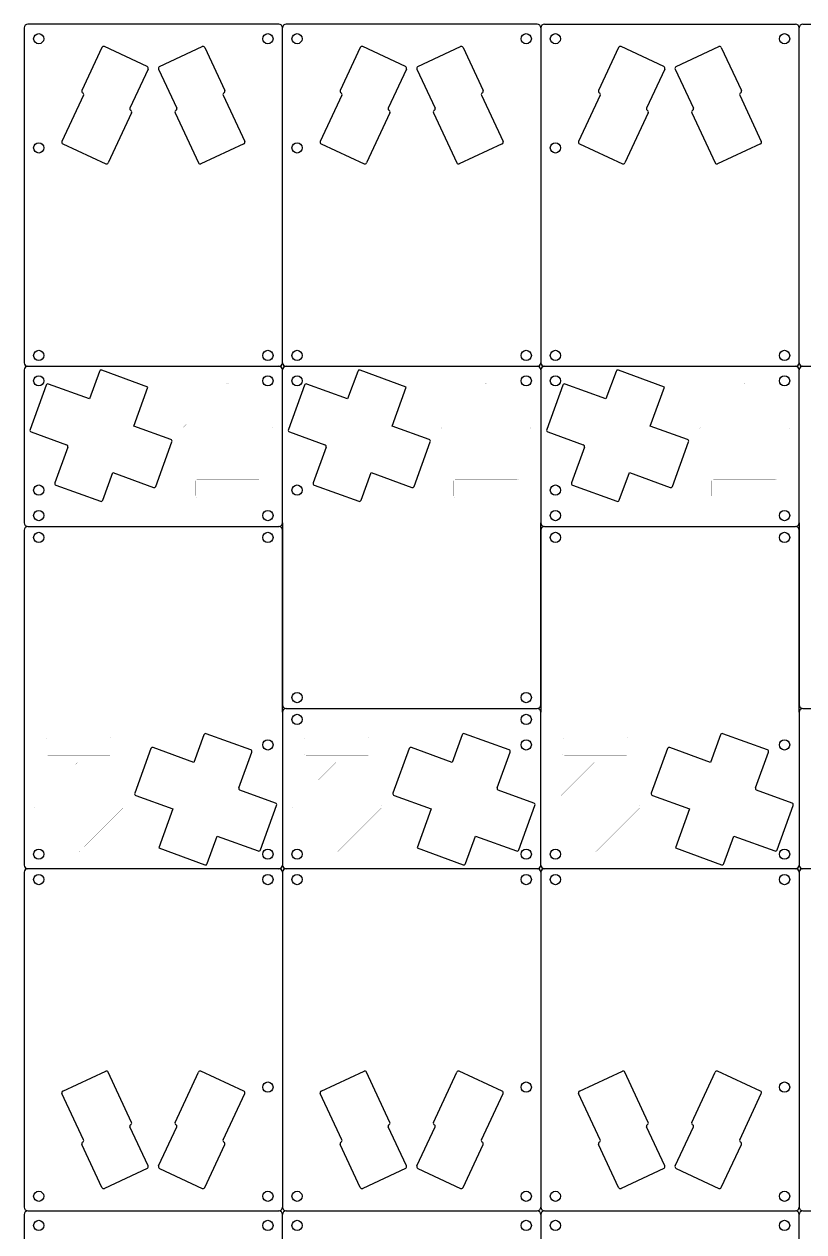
# Model space of a CAD drawing. Extents: x -1.3 to 16.9, y 0 to 26.7.
# Drawn here: x 0.1 to 8.54, y 13.61 to 26.67 of the extents above; entities that cross this region are included whole.
import ezdxf

# ---------------------------------------------------------------- set-up
doc = ezdxf.new("R2010")
doc.units = 0
doc.layers.add('20', color=1, linetype='CONTINUOUS')

msp = doc.modelspace()

# ---------------------------------------------------------------- linework, layer by layer
at = {"layer": '20'}
for p, q in [((2.855906, 26.669291), (0.13937, 26.669291)), ((5.651181, 26.669291), (2.934646, 26.669291)), ((5.729921, 26.669291), (8.446457, 26.669291)), ((8.525197, 26.669291), (11.241732, 26.669291)), ((0.1, 26.629921), (0.1, 23.007874)), ((2.895276, 23.007874), (2.895276, 26.629921)), ((5.690551, 26.629921), (5.690551, 23.007874)), ((8.485827, 23.007874), (8.485827, 26.629921)), ((0.941944, 26.41634), (0.724511, 25.950054)), ((1.431962, 26.209561), (0.968104, 26.425861)), ((1.563313, 26.209561), (2.027172, 26.425861)), ((2.053332, 26.41634), (2.270764, 25.950054)), ((3.73722, 26.41634), (3.519787, 25.950054)), ((4.227238, 26.209561), (3.76338, 26.425861)), ((4.358589, 26.209561), (4.822447, 26.425861)), ((4.848607, 26.41634), (5.06604, 25.950054)), ((6.532495, 26.41634), (6.315062, 25.950054)), ((7.022513, 26.209561), (6.558655, 26.425861)), ((7.153865, 26.209561), (7.617723, 26.425861)), ((7.643883, 26.41634), (7.861316, 25.950054)), ((1.441484, 26.183401), (1.244392, 25.760736)), ((1.553792, 26.183401), (1.750884, 25.760736)), ((4.236759, 26.183401), (4.039667, 25.760736)), ((4.349068, 26.183401), (4.546159, 25.760736)), ((7.032035, 26.183401), (6.834943, 25.760736)), ((7.144343, 26.183401), (7.341435, 25.760736)), ((0.742258, 25.901294), (0.509108, 25.4013)), ((2.253017, 25.901294), (2.486168, 25.4013)), ((3.537534, 25.901294), (3.304383, 25.4013)), ((5.048293, 25.901294), (5.281444, 25.4013)), ((6.33281, 25.901294), (6.099659, 25.4013)), ((7.843568, 25.901294), (8.076719, 25.4013)), ((1.262139, 25.711976), (1.008648, 25.168361)), ((1.733137, 25.711976), (1.986628, 25.168361)), ((4.057415, 25.711976), (3.803923, 25.168361)), ((4.528412, 25.711976), (4.781904, 25.168361)), ((6.85269, 25.711976), (6.599199, 25.168361)), ((7.323688, 25.711976), (7.577179, 25.168361)), ((0.518629, 25.37514), (0.982488, 25.15884)), ((2.476647, 25.37514), (2.012788, 25.15884)), ((3.313905, 25.37514), (3.777763, 25.15884)), ((5.271922, 25.37514), (4.808064, 25.15884)), ((6.10918, 25.37514), (6.573039, 25.15884)), ((8.067198, 25.37514), (7.603339, 25.15884)), ((0.1, 22.929134), (0.1, 21.472441)), ((0.13937, 22.968504), (2.855906, 22.968504)), ((0.913834, 22.914325), (0.805245, 22.615979)), ((1.438507, 22.744307), (0.939064, 22.92609)), ((2.895276, 21.472441), (2.895276, 22.929134)), ((2.934646, 22.968504), (5.651181, 22.968504)), ((3.709109, 22.914325), (3.600521, 22.615979)), ((4.233783, 22.744307), (3.73434, 22.92609)), ((5.690551, 22.929134), (5.690551, 21.472441)), ((5.729921, 22.968504), (8.446457, 22.968504)), ((6.504385, 22.914325), (6.395796, 22.615979)), ((7.029059, 22.744307), (6.529616, 22.92609)), ((8.485827, 21.472441), (8.485827, 22.929134)), ((8.525197, 22.968504), (11.241732, 22.968504)), ((0.339031, 22.764718), (0.163981, 22.283773)), ((0.805245, 22.615979), (0.364261, 22.776484)), ((1.285086, 22.322786), (1.438507, 22.744307)), ((3.134306, 22.764718), (2.959257, 22.283773)), ((3.600521, 22.615979), (3.159537, 22.776484)), ((4.080362, 22.322786), (4.233783, 22.744307)), ((5.929582, 22.764718), (5.754532, 22.283773)), ((6.395796, 22.615979), (5.954813, 22.776484)), ((6.875637, 22.322786), (7.029059, 22.744307)), ((0.175747, 22.258543), (0.559888, 22.118726)), ((1.687726, 22.176237), (1.285086, 22.322786)), ((2.971022, 22.258543), (3.355164, 22.118726)), ((4.483002, 22.176237), (4.080362, 22.322786)), ((5.766298, 22.258543), (6.15044, 22.118726)), ((7.278277, 22.176237), (6.875637, 22.322786)), ((0.571654, 22.093496), (0.431698, 21.70897)), ((1.524442, 21.670061), (1.699491, 22.151006)), ((3.366929, 22.093496), (3.226973, 21.70897)), ((4.319717, 21.670061), (4.494767, 22.151006)), ((6.162205, 22.093496), (6.022249, 21.70897)), ((7.114993, 21.670061), (7.290042, 22.151006)), ((0.949638, 21.520455), (1.058227, 21.818801)), ((1.058227, 21.818801), (1.499211, 21.658296)), ((3.744914, 21.520455), (3.853503, 21.818801)), ((3.853503, 21.818801), (4.294487, 21.658296)), ((6.54019, 21.520455), (6.648779, 21.818801)), ((6.648779, 21.818801), (7.089762, 21.658296)), ((0.443463, 21.68374), (0.924408, 21.50869)), ((3.238739, 21.68374), (3.719683, 21.50869)), ((6.034014, 21.68374), (6.514959, 21.50869)), ((0.1, 21.472441), (0.1, 21.275591)), ((2.895276, 21.275591), (2.895276, 21.472441)), ((5.690551, 21.472441), (5.690551, 21.275591)), ((8.485827, 21.275591), (8.485827, 21.472441)), ((0.1, 21.19685), (0.1, 17.574803)), ((0.13937, 21.23622), (2.855906, 21.23622)), ((2.895276, 21.275591), (2.895276, 19.307087)), ((2.895276, 19.228346), (2.895276, 21.19685)), ((5.690551, 19.307087), (5.690551, 21.275591)), ((5.690551, 21.19685), (5.690551, 19.228346)), ((5.729921, 21.23622), (8.446457, 21.23622)), ((8.485827, 21.275591), (8.485827, 19.307087)), ((8.485827, 19.228346), (8.485827, 21.19685)), ((2.895276, 19.228346), (2.895276, 19.031496)), ((2.934646, 19.267717), (5.651181, 19.267717)), ((5.690551, 19.031496), (5.690551, 19.228346)), ((8.485827, 19.228346), (8.485827, 19.031496)), ((8.525197, 19.267717), (11.241732, 19.267717)), ((2.045637, 18.983482), (1.937048, 18.685136)), ((2.551813, 18.820197), (2.070868, 18.995247)), ((2.895276, 19.031496), (2.895276, 17.574803)), ((4.840913, 18.983482), (4.732324, 18.685136)), ((5.347088, 18.820197), (4.866143, 18.995247)), ((5.690551, 17.574803), (5.690551, 19.031496)), ((7.636188, 18.983482), (7.527599, 18.685136)), ((8.142364, 18.820197), (7.661419, 18.995247)), ((8.485827, 19.031496), (8.485827, 17.574803)), ((1.470834, 18.833876), (1.295784, 18.352931)), ((1.937048, 18.685136), (1.496064, 18.845641)), ((4.266109, 18.833876), (4.09106, 18.352931)), ((4.732324, 18.685136), (4.29134, 18.845641)), ((7.061385, 18.833876), (6.886336, 18.352931)), ((7.527599, 18.685136), (7.086616, 18.845641)), ((2.423622, 18.410441), (2.563578, 18.794967)), ((5.218898, 18.410441), (5.358853, 18.794967)), ((8.014173, 18.410441), (8.154129, 18.794967)), ((1.30755, 18.3277), (1.710189, 18.181151)), ((2.819529, 18.245394), (2.435387, 18.385211)), ((4.102825, 18.3277), (4.505465, 18.181151)), ((5.614805, 18.245394), (5.230663, 18.385211)), ((6.898101, 18.3277), (7.300741, 18.181151)), ((8.41008, 18.245394), (8.025938, 18.385211)), ((1.710189, 18.181151), (1.556768, 17.75963)), ((2.656245, 17.739219), (2.831294, 18.220164)), ((4.505465, 18.181151), (4.352044, 17.75963)), ((5.45152, 17.739219), (5.62657, 18.220164)), ((7.300741, 18.181151), (7.147319, 17.75963)), ((8.246796, 17.739219), (8.421845, 18.220164)), ((2.081442, 17.589612), (2.190031, 17.887958)), ((2.190031, 17.887958), (2.631014, 17.727453)), ((4.876717, 17.589612), (4.985306, 17.887958)), ((4.985306, 17.887958), (5.42629, 17.727453)), ((7.671993, 17.589612), (7.780582, 17.887958)), ((7.780582, 17.887958), (8.221565, 17.727453)), ((1.556768, 17.75963), (2.056211, 17.577847)), ((4.352044, 17.75963), (4.851487, 17.577847)), ((7.147319, 17.75963), (7.646762, 17.577847)), ((2.855906, 17.535433), (0.13937, 17.535433)), ((5.651181, 17.535433), (2.934646, 17.535433)), ((8.446457, 17.535433), (5.729921, 17.535433)), ((11.241732, 17.535433), (8.525197, 17.535433)), ((0.1, 17.496063), (0.1, 13.874016)), ((2.895276, 17.496063), (2.895276, 13.874016)), ((5.690551, 17.496063), (5.690551, 13.874016)), ((8.485827, 17.496063), (8.485827, 13.874016)), ((0.518629, 15.128797), (0.982488, 15.345097)), ((1.262139, 14.791961), (1.008648, 15.335576)), ((1.733137, 14.791961), (1.986628, 15.335576)), ((2.476647, 15.128797), (2.012788, 15.345097)), ((3.313905, 15.128797), (3.777763, 15.345097)), ((4.057415, 14.791961), (3.803923, 15.335576)), ((4.528412, 14.791961), (4.781904, 15.335576)), ((5.271922, 15.128797), (4.808064, 15.345097)), ((6.10918, 15.128797), (6.573039, 15.345097)), ((6.85269, 14.791961), (6.599199, 15.335576)), ((7.323688, 14.791961), (7.577179, 15.335576)), ((8.067198, 15.128797), (7.603339, 15.345097)), ((0.742258, 14.602643), (0.509108, 15.102637)), ((2.253017, 14.602643), (2.486168, 15.102637)), ((3.537534, 14.602643), (3.304383, 15.102637)), ((5.048293, 14.602643), (5.281444, 15.102637)), ((6.33281, 14.602643), (6.099659, 15.102637)), ((7.843568, 14.602643), (8.076719, 15.102637)), ((1.441484, 14.320536), (1.244392, 14.743201)), ((1.553792, 14.320536), (1.750884, 14.743201)), ((4.236759, 14.320536), (4.039667, 14.743201)), ((4.349068, 14.320536), (4.546159, 14.743201)), ((7.032035, 14.320536), (6.834943, 14.743201)), ((7.144343, 14.320536), (7.341435, 14.743201)), ((0.941944, 14.087597), (0.724511, 14.553883)), ((2.053332, 14.087597), (2.270764, 14.553883)), ((3.73722, 14.087597), (3.519787, 14.553883)), ((4.848607, 14.087597), (5.06604, 14.553883)), ((6.532495, 14.087597), (6.315062, 14.553883)), ((7.643883, 14.087597), (7.861316, 14.553883)), ((1.431962, 14.294376), (0.968104, 14.078076)), ((1.563313, 14.294376), (2.027172, 14.078076)), ((4.227238, 14.294376), (3.76338, 14.078076)), ((4.358589, 14.294376), (4.822447, 14.078076)), ((7.022513, 14.294376), (6.558655, 14.078076)), ((7.153865, 14.294376), (7.617723, 14.078076)), ((0.1, 13.795276), (0.1, 10.173228)), ((0.13937, 13.834646), (2.855906, 13.834646)), ((2.895276, 10.173228), (2.895276, 13.795276)), ((2.934646, 13.834646), (5.651181, 13.834646)), ((5.690551, 13.795276), (5.690551, 10.173228)), ((5.729921, 13.834646), (8.446457, 13.834646)), ((8.485827, 10.173228), (8.485827, 13.795276)), ((8.525197, 13.834646), (11.241732, 13.834646))]:
    msp.add_line(p, q, dxfattribs=at)
at = {"layer": '20', "const_width": 0.000394}
for points in [[(1.826518, 22.313132), (2.290805, 22.777419)], [(2.318644, 22.777419), (2.782931, 22.313132)], [(4.621793, 22.313132), (5.086081, 22.777419)], [(5.113919, 22.777419), (5.578207, 22.313132)], [(7.417069, 22.313132), (7.881356, 22.777419)], [(7.909195, 22.777419), (8.373482, 22.313132)], [(2.290805, 21.821006), (1.826518, 22.285293)], [(2.782931, 22.285293), (2.318644, 21.821006)], [(5.086081, 21.821006), (4.621793, 22.285293)], [(5.578207, 22.285293), (5.113919, 21.821006)], [(7.881356, 21.821006), (7.417069, 22.285293)], [(8.373482, 22.285293), (7.909195, 21.821006)], [(1.950394, 21.570866), (1.950394, 21.728346)], [(1.970079, 21.748031), (2.63937, 21.748031)], [(2.659055, 21.570866), (2.659055, 21.728346)], [(4.745669, 21.570866), (4.745669, 21.728346)], [(4.765354, 21.748031), (5.434646, 21.748031)], [(5.454331, 21.570866), (5.454331, 21.728346)], [(7.540945, 21.570866), (7.540945, 21.728346)], [(7.56063, 21.748031), (8.229921, 21.748031)], [(8.249606, 21.570866), (8.249606, 21.728346)], [(0.1, 21.472441), (2.895276, 21.472441)], [(2.63937, 21.551181), (1.970079, 21.551181)], [(5.434646, 21.551181), (4.765354, 21.551181)], [(5.690551, 21.472441), (8.485827, 21.472441)], [(8.229921, 21.551181), (7.56063, 21.551181)], [(0.355906, 18.952756), (1.025197, 18.952756)], [(5.690551, 19.031496), (2.895276, 19.031496)], [(3.151181, 18.952756), (3.820472, 18.952756)], [(5.946457, 18.952756), (6.615748, 18.952756)], [(11.281102, 19.031496), (8.485827, 19.031496)], [(0.33622, 18.933071), (0.33622, 18.775591)], [(1.044882, 18.933071), (1.044882, 18.775591)], [(3.131496, 18.933071), (3.131496, 18.775591)], [(3.840157, 18.933071), (3.840157, 18.775591)], [(5.926772, 18.933071), (5.926772, 18.775591)], [(6.635433, 18.933071), (6.635433, 18.775591)], [(0.212345, 18.218644), (0.676632, 18.682931)], [(1.025197, 18.755906), (0.355906, 18.755906)], [(0.704471, 18.682931), (1.168758, 18.218644)], [(3.00762, 18.218644), (3.471907, 18.682931)], [(3.820472, 18.755906), (3.151181, 18.755906)], [(3.499746, 18.682931), (3.964033, 18.218644)], [(5.802896, 18.218644), (6.267183, 18.682931)], [(6.615748, 18.755906), (5.946457, 18.755906)], [(6.295022, 18.682931), (6.759309, 18.218644)], [(0.676632, 17.726518), (0.212345, 18.190805)], [(1.168758, 18.190805), (0.704471, 17.726518)], [(3.471907, 17.726518), (3.00762, 18.190805)], [(3.964033, 18.190805), (3.499746, 17.726518)], [(6.267183, 17.726518), (5.802896, 18.190805)], [(6.759309, 18.190805), (6.295022, 17.726518)]]:
    msp.add_lwpolyline(points, dxfattribs=at)
at = {"layer": '20'}
for points, const_width in [([(2.318644, 22.777419, 0.414214), (2.290805, 22.777419)], 0.000394), ([(2.290735, 22.777489, 1), (2.290875, 22.77735)], 0.000197), ([(2.290875, 22.77735, 1), (2.290735, 22.777489)], 0.000197), ([(2.318713, 22.777489, 1), (2.318574, 22.77735)], 0.000197), ([(2.318574, 22.77735, 1), (2.318713, 22.777489)], 0.000197), ([(5.113919, 22.777419, 0.414214), (5.086081, 22.777419)], 0.000394), ([(5.086011, 22.777489, 1), (5.08615, 22.77735)], 0.000197), ([(5.08615, 22.77735, 1), (5.086011, 22.777489)], 0.000197), ([(5.113989, 22.777489, 1), (5.11385, 22.77735)], 0.000197), ([(5.11385, 22.77735, 1), (5.113989, 22.777489)], 0.000197), ([(7.909195, 22.777419, 0.414214), (7.881356, 22.777419)], 0.000394), ([(7.881287, 22.777489, 1), (7.881426, 22.77735)], 0.000197), ([(7.881426, 22.77735, 1), (7.881287, 22.777489)], 0.000197), ([(7.909265, 22.777489, 1), (7.909125, 22.77735)], 0.000197), ([(7.909125, 22.77735, 1), (7.909265, 22.777489)], 0.000197), ([(1.826518, 22.313132, 0.414214), (1.826518, 22.285293)], 0.000394), ([(1.826448, 22.313202, 1), (1.826587, 22.313062)], 0.000197), ([(1.826587, 22.285363, 1), (1.826448, 22.285224)], 0.000197), ([(1.826587, 22.313062, 1), (1.826448, 22.313202)], 0.000197), ([(1.826448, 22.285224, 1), (1.826587, 22.285363)], 0.000197), ([(2.782931, 22.285293, 0.414214), (2.782931, 22.313132)], 0.000394), ([(2.783001, 22.313202, 1), (2.782861, 22.313062)], 0.000197), ([(2.782861, 22.285363, 1), (2.783001, 22.285224)], 0.000197), ([(2.783001, 22.285224, 1), (2.782861, 22.285363)], 0.000197), ([(2.782861, 22.313062, 1), (2.783001, 22.313202)], 0.000197), ([(4.621793, 22.313132, 0.414214), (4.621793, 22.285293)], 0.000394), ([(4.621724, 22.313202, 1), (4.621863, 22.313062)], 0.000197), ([(4.621863, 22.285363, 1), (4.621724, 22.285224)], 0.000197), ([(4.621863, 22.313062, 1), (4.621724, 22.313202)], 0.000197), ([(4.621724, 22.285224, 1), (4.621863, 22.285363)], 0.000197), ([(5.578276, 22.313202, 1), (5.578137, 22.313062)], 0.000197), ([(5.578207, 22.285293, 0.414214), (5.578207, 22.313132)], 0.000394), ([(5.578137, 22.285363, 1), (5.578276, 22.285224)], 0.000197), ([(5.578137, 22.313062, 1), (5.578276, 22.313202)], 0.000197), ([(5.578276, 22.285224, 1), (5.578137, 22.285363)], 0.000197), ([(7.417069, 22.313132, 0.414214), (7.417069, 22.285293)], 0.000394), ([(7.416999, 22.313202, 1), (7.417139, 22.313062)], 0.000197), ([(7.417139, 22.285363, 1), (7.416999, 22.285224)], 0.000197), ([(7.417139, 22.313062, 1), (7.416999, 22.313202)], 0.000197), ([(7.416999, 22.285224, 1), (7.417139, 22.285363)], 0.000197), ([(8.373482, 22.285293, 0.414214), (8.373482, 22.313132)], 0.000394), ([(8.373552, 22.313202, 1), (8.373413, 22.313062)], 0.000197), ([(8.373413, 22.285363, 1), (8.373552, 22.285224)], 0.000197), ([(8.373413, 22.313062, 1), (8.373552, 22.313202)], 0.000197), ([(8.373552, 22.285224, 1), (8.373413, 22.285363)], 0.000197), ([(2.290805, 21.821006, 0.414214), (2.318644, 21.821006)], 0.000394), ([(2.290875, 21.821076, 1), (2.290735, 21.820936)], 0.000197), ([(2.290735, 21.820936, 1), (2.290875, 21.821076)], 0.000197), ([(2.318574, 21.821076, 1), (2.318713, 21.820936)], 0.000197), ([(2.318713, 21.820936, 1), (2.318574, 21.821076)], 0.000197), ([(5.08615, 21.821076, 1), (5.086011, 21.820936)], 0.000197), ([(5.086081, 21.821006, 0.414214), (5.113919, 21.821006)], 0.000394), ([(5.086011, 21.820936, 1), (5.08615, 21.821076)], 0.000197), ([(5.11385, 21.821076, 1), (5.113989, 21.820936)], 0.000197), ([(5.113989, 21.820936, 1), (5.11385, 21.821076)], 0.000197), ([(7.881356, 21.821006, 0.414214), (7.909195, 21.821006)], 0.000394), ([(7.881426, 21.821076, 1), (7.881287, 21.820936)], 0.000197), ([(7.881287, 21.820936, 1), (7.881426, 21.821076)], 0.000197), ([(7.909125, 21.821076, 1), (7.909265, 21.820936)], 0.000197), ([(7.909265, 21.820936, 1), (7.909125, 21.821076)], 0.000197), ([(1.950492, 21.728346, 1), (1.950295, 21.728346)], 0.000197), ([(1.950295, 21.728346, 1), (1.950492, 21.728346)], 0.000197), ([(1.970079, 21.748031, 0.414214), (1.950394, 21.728346)], 0.000394), ([(1.970079, 21.74813, 1), (1.970079, 21.747933)], 0.000197), ([(1.970079, 21.747933, 1), (1.970079, 21.74813)], 0.000197), ([(2.659055, 21.728346, 0.414214), (2.63937, 21.748031)], 0.000394), ([(2.63937, 21.74813, 1), (2.63937, 21.747933)], 0.000197), ([(2.63937, 21.747933, 1), (2.63937, 21.74813)], 0.000197), ([(2.659154, 21.728346, 1), (2.658957, 21.728346)], 0.000197), ([(2.658957, 21.728346, 1), (2.659154, 21.728346)], 0.000197), ([(4.765354, 21.748031, 0.414214), (4.745669, 21.728346)], 0.000394), ([(4.745768, 21.728346, 1), (4.745571, 21.728346)], 0.000197), ([(4.745571, 21.728346, 1), (4.745768, 21.728346)], 0.000197), ([(4.765354, 21.74813, 1), (4.765354, 21.747933)], 0.000197), ([(4.765354, 21.747933, 1), (4.765354, 21.74813)], 0.000197), ([(5.454331, 21.728346, 0.414214), (5.434646, 21.748031)], 0.000394), ([(5.434646, 21.74813, 1), (5.434646, 21.747933)], 0.000197), ([(5.434646, 21.747933, 1), (5.434646, 21.74813)], 0.000197), ([(5.454429, 21.728346, 1), (5.454232, 21.728346)], 0.000197), ([(5.454232, 21.728346, 1), (5.454429, 21.728346)], 0.000197), ([(7.56063, 21.748031, 0.414214), (7.540945, 21.728346)], 0.000394), ([(7.541043, 21.728346, 1), (7.540846, 21.728346)], 0.000197), ([(7.540846, 21.728346, 1), (7.541043, 21.728346)], 0.000197), ([(7.56063, 21.74813, 1), (7.56063, 21.747933)], 0.000197), ([(7.56063, 21.747933, 1), (7.56063, 21.74813)], 0.000197), ([(8.249606, 21.728346, 0.414214), (8.229921, 21.748031)], 0.000394), ([(8.229921, 21.74813, 1), (8.229921, 21.747933)], 0.000197), ([(8.229921, 21.747933, 1), (8.229921, 21.74813)], 0.000197), ([(8.249705, 21.728346, 1), (8.249508, 21.728346)], 0.000197), ([(8.249508, 21.728346, 1), (8.249705, 21.728346)], 0.000197), ([(1.950492, 21.570866, 1), (1.950295, 21.570866)], 0.000197), ([(1.950295, 21.570866, 1), (1.950492, 21.570866)], 0.000197), ([(1.950394, 21.570866, 0.414214), (1.970079, 21.551181)], 0.000394), ([(2.63937, 21.551181, 0.414214), (2.659055, 21.570866)], 0.000394), ([(2.659154, 21.570866, 1), (2.658957, 21.570866)], 0.000197), ([(2.658957, 21.570866, 1), (2.659154, 21.570866)], 0.000197), ([(4.745669, 21.570866, 0.414214), (4.765354, 21.551181)], 0.000394), ([(4.745768, 21.570866, 1), (4.745571, 21.570866)], 0.000197), ([(4.745571, 21.570866, 1), (4.745768, 21.570866)], 0.000197), ([(5.434646, 21.551181, 0.414214), (5.454331, 21.570866)], 0.000394), ([(5.454429, 21.570866, 1), (5.454232, 21.570866)], 0.000197), ([(5.454232, 21.570866, 1), (5.454429, 21.570866)], 0.000197), ([(7.540945, 21.570866, 0.414214), (7.56063, 21.551181)], 0.000394), ([(7.541043, 21.570866, 1), (7.540846, 21.570866)], 0.000197), ([(7.540846, 21.570866, 1), (7.541043, 21.570866)], 0.000197), ([(8.229921, 21.551181, 0.414214), (8.249606, 21.570866)], 0.000394), ([(8.249705, 21.570866, 1), (8.249508, 21.570866)], 0.000197), ([(8.249508, 21.570866, 1), (8.249705, 21.570866)], 0.000197), ([(0.1, 21.472539, 1), (0.1, 21.472343)], 0.000197), ([(1.970079, 21.55128, 1), (1.970079, 21.551083)], 0.000197), ([(1.970079, 21.551083, 1), (1.970079, 21.55128)], 0.000197), ([(2.63937, 21.55128, 1), (2.63937, 21.551083)], 0.000197), ([(2.63937, 21.551083, 1), (2.63937, 21.55128)], 0.000197), ([(2.895276, 21.472343, 1), (2.895276, 21.472539)], 0.000197), ([(4.765354, 21.55128, 1), (4.765354, 21.551083)], 0.000197), ([(4.765354, 21.551083, 1), (4.765354, 21.55128)], 0.000197), ([(5.434646, 21.55128, 1), (5.434646, 21.551083)], 0.000197), ([(5.434646, 21.551083, 1), (5.434646, 21.55128)], 0.000197), ([(5.690551, 21.472539, 1), (5.690551, 21.472343)], 0.000197), ([(7.56063, 21.55128, 1), (7.56063, 21.551083)], 0.000197), ([(7.56063, 21.551083, 1), (7.56063, 21.55128)], 0.000197), ([(8.229921, 21.55128, 1), (8.229921, 21.551083)], 0.000197), ([(8.229921, 21.551083, 1), (8.229921, 21.55128)], 0.000197), ([(8.485827, 21.472343, 1), (8.485827, 21.472539)], 0.000197), ([(0.355906, 18.952756, 0.414214), (0.33622, 18.933071)], 0.000394), ([(0.355906, 18.952854, 1), (0.355906, 18.952657)], 0.000197), ([(0.355906, 18.952657, 1), (0.355906, 18.952854)], 0.000197), ([(1.044882, 18.933071, 0.414214), (1.025197, 18.952756)], 0.000394), ([(1.025197, 18.952854, 1), (1.025197, 18.952657)], 0.000197), ([(1.025197, 18.952657, 1), (1.025197, 18.952854)], 0.000197), ([(2.895276, 19.031594, 1), (2.895276, 19.031398)], 0.000197), ([(3.151181, 18.952756, 0.414214), (3.131496, 18.933071)], 0.000394), ([(3.151181, 18.952854, 1), (3.151181, 18.952657)], 0.000197), ([(3.151181, 18.952657, 1), (3.151181, 18.952854)], 0.000197), ([(3.840157, 18.933071, 0.414214), (3.820472, 18.952756)], 0.000394), ([(3.820472, 18.952854, 1), (3.820472, 18.952657)], 0.000197), ([(3.820472, 18.952657, 1), (3.820472, 18.952854)], 0.000197), ([(5.690551, 19.031398, 1), (5.690551, 19.031594)], 0.000197), ([(5.946457, 18.952756, 0.414214), (5.926772, 18.933071)], 0.000394), ([(5.946457, 18.952854, 1), (5.946457, 18.952657)], 0.000197), ([(5.946457, 18.952657, 1), (5.946457, 18.952854)], 0.000197), ([(6.635433, 18.933071, 0.414214), (6.615748, 18.952756)], 0.000394), ([(6.615748, 18.952854, 1), (6.615748, 18.952657)], 0.000197), ([(6.615748, 18.952657, 1), (6.615748, 18.952854)], 0.000197), ([(8.485827, 19.031594, 1), (8.485827, 19.031398)], 0.000197), ([(0.336319, 18.933071, 1), (0.336122, 18.933071)], 0.000197), ([(0.336122, 18.933071, 1), (0.336319, 18.933071)], 0.000197), ([(1.04498, 18.933071, 1), (1.044783, 18.933071)], 0.000197), ([(1.044783, 18.933071, 1), (1.04498, 18.933071)], 0.000197), ([(3.131594, 18.933071, 1), (3.131398, 18.933071)], 0.000197), ([(3.131398, 18.933071, 1), (3.131594, 18.933071)], 0.000197), ([(3.840256, 18.933071, 1), (3.840059, 18.933071)], 0.000197), ([(3.840059, 18.933071, 1), (3.840256, 18.933071)], 0.000197), ([(5.92687, 18.933071, 1), (5.926673, 18.933071)], 0.000197), ([(5.926673, 18.933071, 1), (5.92687, 18.933071)], 0.000197), ([(6.635531, 18.933071, 1), (6.635335, 18.933071)], 0.000197), ([(6.635335, 18.933071, 1), (6.635531, 18.933071)], 0.000197), ([(0.33622, 18.775591, 0.414214), (0.355906, 18.755906)], 0.000394), ([(0.336319, 18.775591, 1), (0.336122, 18.775591)], 0.000197), ([(0.336122, 18.775591, 1), (0.336319, 18.775591)], 0.000197), ([(0.355906, 18.756004, 1), (0.355906, 18.755807)], 0.000197), ([(0.355906, 18.755807, 1), (0.355906, 18.756004)], 0.000197), ([(0.676562, 18.683001, 1), (0.676701, 18.682861)], 0.000197), ([(0.704471, 18.682931, 0.414214), (0.676632, 18.682931)], 0.000394), ([(0.676701, 18.682861, 1), (0.676562, 18.683001)], 0.000197), ([(0.70454, 18.683001, 1), (0.704401, 18.682861)], 0.000197), ([(0.704401, 18.682861, 1), (0.70454, 18.683001)], 0.000197), ([(1.025197, 18.755906, 0.414214), (1.044882, 18.775591)], 0.000394), ([(1.025197, 18.756004, 1), (1.025197, 18.755807)], 0.000197), ([(1.025197, 18.755807, 1), (1.025197, 18.756004)], 0.000197), ([(1.04498, 18.775591, 1), (1.044783, 18.775591)], 0.000197), ([(1.044783, 18.775591, 1), (1.04498, 18.775591)], 0.000197), ([(3.131496, 18.775591, 0.414214), (3.151181, 18.755906)], 0.000394), ([(3.131594, 18.775591, 1), (3.131398, 18.775591)], 0.000197), ([(3.131398, 18.775591, 1), (3.131594, 18.775591)], 0.000197), ([(3.151181, 18.756004, 1), (3.151181, 18.755807)], 0.000197), ([(3.151181, 18.755807, 1), (3.151181, 18.756004)], 0.000197), ([(3.499746, 18.682931, 0.414214), (3.471907, 18.682931)], 0.000394), ([(3.471838, 18.683001, 1), (3.471977, 18.682861)], 0.000197), ([(3.471977, 18.682861, 1), (3.471838, 18.683001)], 0.000197), ([(3.499816, 18.683001, 1), (3.499677, 18.682861)], 0.000197), ([(3.499677, 18.682861, 1), (3.499816, 18.683001)], 0.000197), ([(3.820472, 18.755906, 0.414214), (3.840157, 18.775591)], 0.000394), ([(3.820472, 18.756004, 1), (3.820472, 18.755807)], 0.000197), ([(3.820472, 18.755807, 1), (3.820472, 18.756004)], 0.000197), ([(3.840256, 18.775591, 1), (3.840059, 18.775591)], 0.000197), ([(3.840059, 18.775591, 1), (3.840256, 18.775591)], 0.000197), ([(5.926772, 18.775591, 0.414214), (5.946457, 18.755906)], 0.000394), ([(5.92687, 18.775591, 1), (5.926673, 18.775591)], 0.000197), ([(5.926673, 18.775591, 1), (5.92687, 18.775591)], 0.000197), ([(5.946457, 18.756004, 1), (5.946457, 18.755807)], 0.000197), ([(5.946457, 18.755807, 1), (5.946457, 18.756004)], 0.000197), ([(6.295022, 18.682931, 0.414214), (6.267183, 18.682931)], 0.000394), ([(6.267113, 18.683001, 1), (6.267253, 18.682861)], 0.000197), ([(6.267253, 18.682861, 1), (6.267113, 18.683001)], 0.000197), ([(6.295091, 18.683001, 1), (6.294952, 18.682861)], 0.000197), ([(6.294952, 18.682861, 1), (6.295091, 18.683001)], 0.000197), ([(6.615748, 18.755906, 0.414214), (6.635433, 18.775591)], 0.000394), ([(6.615748, 18.756004, 1), (6.615748, 18.755807)], 0.000197), ([(6.615748, 18.755807, 1), (6.615748, 18.756004)], 0.000197), ([(6.635531, 18.775591, 1), (6.635335, 18.775591)], 0.000197), ([(6.635335, 18.775591, 1), (6.635531, 18.775591)], 0.000197), ([(0.212345, 18.218644, 0.414214), (0.212345, 18.190805)], 0.000394), ([(0.212414, 18.190875, 1), (0.212275, 18.190735)], 0.000197), ([(0.212275, 18.218713, 1), (0.212414, 18.218574)], 0.000197), ([(0.212275, 18.190735, 1), (0.212414, 18.190875)], 0.000197), ([(0.212414, 18.218574, 1), (0.212275, 18.218713)], 0.000197), ([(1.168688, 18.190875, 1), (1.168827, 18.190735)], 0.000197), ([(1.168758, 18.190805, 0.414214), (1.168758, 18.218644)], 0.000394), ([(1.168827, 18.218713, 1), (1.168688, 18.218574)], 0.000197), ([(1.168688, 18.218574, 1), (1.168827, 18.218713)], 0.000197), ([(1.168827, 18.190735, 1), (1.168688, 18.190875)], 0.000197), ([(3.00762, 18.218644, 0.414214), (3.00762, 18.190805)], 0.000394), ([(3.00769, 18.190875, 1), (3.007551, 18.190735)], 0.000197), ([(3.007551, 18.218713, 1), (3.00769, 18.218574)], 0.000197), ([(3.007551, 18.190735, 1), (3.00769, 18.190875)], 0.000197), ([(3.00769, 18.218574, 1), (3.007551, 18.218713)], 0.000197), ([(3.964033, 18.190805, 0.414214), (3.964033, 18.218644)], 0.000394), ([(3.963964, 18.190875, 1), (3.964103, 18.190735)], 0.000197), ([(3.964103, 18.218713, 1), (3.963964, 18.218574)], 0.000197), ([(3.963964, 18.218574, 1), (3.964103, 18.218713)], 0.000197), ([(3.964103, 18.190735, 1), (3.963964, 18.190875)], 0.000197), ([(5.802896, 18.218644, 0.414214), (5.802896, 18.190805)], 0.000394), ([(5.802965, 18.190875, 1), (5.802826, 18.190735)], 0.000197), ([(5.802826, 18.218713, 1), (5.802965, 18.218574)], 0.000197), ([(5.802826, 18.190735, 1), (5.802965, 18.190875)], 0.000197), ([(5.802965, 18.218574, 1), (5.802826, 18.218713)], 0.000197), ([(6.759309, 18.190805, 0.414214), (6.759309, 18.218644)], 0.000394), ([(6.759379, 18.218713, 1), (6.759239, 18.218574)], 0.000197), ([(6.759239, 18.190875, 1), (6.759379, 18.190735)], 0.000197), ([(6.759239, 18.218574, 1), (6.759379, 18.218713)], 0.000197), ([(6.759379, 18.190735, 1), (6.759239, 18.190875)], 0.000197), ([(0.676632, 17.726518, 0.414214), (0.704471, 17.726518)], 0.000394), ([(0.676701, 17.726587, 1), (0.676562, 17.726448)], 0.000197), ([(0.676562, 17.726448, 1), (0.676701, 17.726587)], 0.000197), ([(0.704401, 17.726587, 1), (0.70454, 17.726448)], 0.000197), ([(0.70454, 17.726448, 1), (0.704401, 17.726587)], 0.000197), ([(3.471907, 17.726518, 0.414214), (3.499746, 17.726518)], 0.000394), ([(3.471977, 17.726587, 1), (3.471838, 17.726448)], 0.000197), ([(3.471838, 17.726448, 1), (3.471977, 17.726587)], 0.000197), ([(3.499677, 17.726587, 1), (3.499816, 17.726448)], 0.000197), ([(3.499816, 17.726448, 1), (3.499677, 17.726587)], 0.000197), ([(6.267183, 17.726518, 0.414214), (6.295022, 17.726518)], 0.000394), ([(6.267253, 17.726587, 1), (6.267113, 17.726448)], 0.000197), ([(6.267113, 17.726448, 1), (6.267253, 17.726587)], 0.000197), ([(6.294952, 17.726587, 1), (6.295091, 17.726448)], 0.000197), ([(6.295091, 17.726448, 1), (6.294952, 17.726587)], 0.000197)]:
    msp.add_lwpolyline(points, format="xyb", dxfattribs=dict(at, const_width=const_width))
for centre in [(0.25748, 26.511811), (2.737795, 26.511811), (3.052756, 26.511811), (5.533071, 26.511811), (5.848031, 26.511811), (8.328346, 26.511811), (0.25748, 25.330709), (3.052756, 25.330709), (5.848031, 25.330709), (0.25748, 23.086614), (2.737795, 23.086614), (3.052756, 23.086614), (5.533071, 23.086614), (5.848031, 23.086614), (8.328346, 23.086614), (0.25748, 22.811024), (2.737795, 22.811024), (3.052756, 22.811024), (5.533071, 22.811024), (5.848031, 22.811024), (8.328346, 22.811024), (0.25748, 21.629921), (3.052756, 21.629921), (5.848031, 21.629921), (0.25748, 21.354331), (2.737795, 21.354331), (5.848031, 21.354331), (8.328346, 21.354331), (0.25748, 21.11811), (2.737795, 21.11811), (5.848031, 21.11811), (8.328346, 21.11811), (3.052756, 19.385827), (5.533071, 19.385827), (3.052756, 19.149606), (5.533071, 19.149606), (2.737795, 18.874016), (5.533071, 18.874016), (8.328346, 18.874016), (0.25748, 17.692913), (2.737795, 17.692913), (3.052756, 17.692913), (5.533071, 17.692913), (5.848031, 17.692913), (8.328346, 17.692913), (0.25748, 17.417323), (2.737795, 17.417323), (3.052756, 17.417323), (5.533071, 17.417323), (5.848031, 17.417323), (8.328346, 17.417323), (2.737795, 15.173228), (5.533071, 15.173228), (8.328346, 15.173228), (0.25748, 13.992126), (2.737795, 13.992126), (3.052756, 13.992126), (5.533071, 13.992126), (5.848031, 13.992126), (8.328346, 13.992126), (0.25748, 13.677165), (2.737795, 13.677165), (3.052756, 13.677165), (5.533071, 13.677165), (5.848031, 13.677165), (8.328346, 13.677165)]:
    msp.add_circle(centre, 0.055118, dxfattribs=at)
for centre, radius, start, end in [((0.13937, 26.629921), 0.03937, 90, 180), ((2.855906, 26.629921), 0.03937, 0, 90), ((2.934646, 26.629921), 0.03937, 90, 180), ((5.651181, 26.629921), 0.03937, 0, 90), ((5.729921, 26.629921), 0.03937, 90, 180), ((8.446457, 26.629921), 0.03937, 0, 90), ((8.525197, 26.629921), 0.03937, 90, 180), ((0.959785, 26.408021), 0.019685, 64.999937, 154.999937), ((2.035491, 26.408021), 0.019685, 25.000063, 115.000063), ((3.75506, 26.408021), 0.019685, 64.999937, 154.999937), ((4.830766, 26.408021), 0.019685, 25.000063, 115.000063), ((6.550336, 26.408021), 0.019685, 64.999937, 154.999937), ((7.626042, 26.408021), 0.019685, 25.000063, 115.000063), ((1.423643, 26.19172), 0.019685, 334.999937, 64.999937), ((1.571633, 26.19172), 0.019685, 115.000063, 205.000063), ((4.218918, 26.19172), 0.019685, 334.999937, 64.999937), ((4.366908, 26.19172), 0.019685, 115.000063, 205.000063), ((7.014194, 26.19172), 0.019685, 334.999937, 64.999937), ((7.162184, 26.19172), 0.019685, 115.000063, 205.000063), ((0.739924, 25.942867), 0.017006, 154.999671, 244.999846), ((0.724418, 25.909613), 0.019685, 334.999937, 64.999937), ((2.270858, 25.909613), 0.019685, 115.000063, 205.000063), ((2.255351, 25.942867), 0.017006, 295.000154, 25.000329), ((3.5352, 25.942867), 0.017006, 154.999671, 244.999846), ((3.519693, 25.909613), 0.019685, 334.999937, 64.999937), ((5.066133, 25.909613), 0.019685, 115.000063, 205.000063), ((5.050627, 25.942867), 0.017006, 295.000154, 25.000329), ((6.330475, 25.942867), 0.017006, 154.999671, 244.999846), ((6.314969, 25.909613), 0.019685, 334.999937, 64.999937), ((7.861409, 25.909613), 0.019685, 115.000063, 205.000063), ((7.845903, 25.942867), 0.017006, 295.000154, 25.000329), ((1.259805, 25.753549), 0.017006, 154.999671, 244.999846), ((1.244298, 25.720295), 0.019685, 334.999937, 64.999937), ((1.750977, 25.720295), 0.019685, 115.000063, 205.000063), ((1.735471, 25.753549), 0.017006, 295.000154, 25.000329), ((4.05508, 25.753549), 0.017006, 154.999671, 244.999846), ((4.039574, 25.720295), 0.019685, 334.999937, 64.999937), ((4.546253, 25.720295), 0.019685, 115.000063, 205.000063), ((4.530746, 25.753549), 0.017006, 295.000154, 25.000329), ((6.850356, 25.753549), 0.017006, 154.999671, 244.999846), ((6.83485, 25.720295), 0.019685, 334.999937, 64.999937), ((7.341528, 25.720295), 0.019685, 115.000063, 205.000063), ((7.326022, 25.753549), 0.017006, 295.000154, 25.000329), ((0.526948, 25.392981), 0.019685, 154.999937, 244.999937), ((2.468327, 25.392981), 0.019685, 295.000063, 25.000063), ((3.322224, 25.392981), 0.019685, 154.999937, 244.999937), ((5.263603, 25.392981), 0.019685, 295.000063, 25.000063), ((6.1175, 25.392981), 0.019685, 154.999937, 244.999937), ((8.058878, 25.392981), 0.019685, 295.000063, 25.000063), ((0.990807, 25.176681), 0.019685, 245.000175, 334.999699), ((2.004469, 25.176681), 0.019685, 205.000301, 294.999825), ((3.786082, 25.176681), 0.019685, 245.000175, 334.999699), ((4.799744, 25.176681), 0.019685, 205.000301, 294.999825), ((6.581358, 25.176681), 0.019685, 245.000175, 334.999699), ((7.59502, 25.176681), 0.019685, 205.000301, 294.999825), ((0.13937, 23.007874), 0.03937, 180, 270), ((2.855906, 23.007874), 0.03937, 270, 0), ((2.934646, 23.007874), 0.03937, 180, 270), ((5.651181, 23.007874), 0.03937, 270, 0), ((5.729921, 23.007874), 0.03937, 180, 270), ((8.446457, 23.007874), 0.03937, 270, 0), ((8.525197, 23.007874), 0.03937, 180, 270), ((0.13937, 22.929134), 0.03937, 90, 180), ((0.932332, 22.907592), 0.019685, 69.999807, 159.999929), ((2.855906, 22.929134), 0.03937, 0, 90), ((2.934646, 22.929134), 0.03937, 90, 180), ((3.727607, 22.907592), 0.019685, 69.999807, 159.999929), ((5.651181, 22.929134), 0.03937, 0, 90), ((5.729921, 22.929134), 0.03937, 90, 180), ((6.522883, 22.907592), 0.019685, 69.999807, 159.999929), ((8.446457, 22.929134), 0.03937, 0, 90), ((8.525197, 22.929134), 0.03937, 90, 180), ((0.357529, 22.757986), 0.019685, 69.999807, 159.999929), ((3.152804, 22.757986), 0.019685, 69.999807, 159.999929), ((5.94808, 22.757986), 0.019685, 69.999807, 159.999929), ((0.182479, 22.27704), 0.019685, 160.000265, 250.000143), ((2.977755, 22.27704), 0.019685, 160.000265, 250.000143), ((5.77303, 22.27704), 0.019685, 160.000265, 250.000143), ((0.553156, 22.100228), 0.019685, 340.000265, 70.000143), ((1.680993, 22.157739), 0.019685, 340.000265, 70.000143), ((3.348431, 22.100228), 0.019685, 340.000265, 70.000143), ((4.476269, 22.157739), 0.019685, 340.000265, 70.000143), ((6.143707, 22.100228), 0.019685, 340.000265, 70.000143), ((7.271545, 22.157739), 0.019685, 340.000265, 70.000143), ((0.450196, 21.702237), 0.019685, 160.000265, 250.000143), ((3.245471, 21.702237), 0.019685, 160.000265, 250.000143), ((6.040747, 21.702237), 0.019685, 160.000265, 250.000143), ((1.505944, 21.676794), 0.019685, 249.999807, 339.999929), ((4.301219, 21.676794), 0.019685, 249.999807, 339.999929), ((7.096495, 21.676794), 0.019685, 249.999807, 339.999929), ((0.931141, 21.527188), 0.019685, 249.999807, 339.999929), ((3.726416, 21.527188), 0.019685, 249.999807, 339.999929), ((6.521692, 21.527188), 0.019685, 249.999807, 339.999929), ((0.13937, 21.275591), 0.03937, 180, 270), ((0.13937, 21.19685), 0.03937, 90, 180), ((2.855906, 21.275591), 0.03937, 270, 0), ((2.855906, 21.19685), 0.03937, 0, 90), ((5.729921, 21.275591), 0.03937, 180, 270), ((5.729921, 21.19685), 0.03937, 90, 180), ((8.446457, 21.275591), 0.03937, 270, 0), ((8.446457, 21.19685), 0.03937, 0, 90), ((2.934646, 19.307087), 0.03937, 180, 270), ((2.934646, 19.228346), 0.03937, 90, 180), ((5.651181, 19.307087), 0.03937, 270, 0), ((5.651181, 19.228346), 0.03937, 0, 90), ((8.525197, 19.307087), 0.03937, 180, 270), ((8.525197, 19.228346), 0.03937, 90, 180), ((2.064135, 18.97675), 0.019685, 69.999807, 159.999929), ((4.859411, 18.97675), 0.019685, 69.999807, 159.999929), ((7.654686, 18.97675), 0.019685, 69.999807, 159.999929), ((1.489332, 18.827143), 0.019685, 69.999807, 159.999929), ((2.54508, 18.8017), 0.019685, 340.000265, 70.000143), ((4.284607, 18.827143), 0.019685, 69.999807, 159.999929), ((5.340356, 18.8017), 0.019685, 340.000265, 70.000143), ((7.079883, 18.827143), 0.019685, 69.999807, 159.999929), ((8.135631, 18.8017), 0.019685, 340.000265, 70.000143), ((1.314282, 18.346198), 0.019685, 160.000265, 250.000143), ((2.44212, 18.403709), 0.019685, 160.000265, 250.000143), ((4.109558, 18.346198), 0.019685, 160.000265, 250.000143), ((5.237395, 18.403709), 0.019685, 160.000265, 250.000143), ((6.904833, 18.346198), 0.019685, 160.000265, 250.000143), ((8.032671, 18.403709), 0.019685, 160.000265, 250.000143), ((2.812796, 18.226897), 0.019685, 340.000265, 70.000143), ((5.608072, 18.226897), 0.019685, 340.000265, 70.000143), ((8.403348, 18.226897), 0.019685, 340.000265, 70.000143), ((2.637747, 17.745951), 0.019685, 249.999807, 339.999929), ((5.433023, 17.745951), 0.019685, 249.999807, 339.999929), ((8.228298, 17.745951), 0.019685, 249.999807, 339.999929), ((0.13937, 17.574803), 0.03937, 180, 270), ((0.13937, 17.496063), 0.03937, 90, 180), ((2.062944, 17.596345), 0.019685, 249.999807, 339.999929), ((2.855906, 17.574803), 0.03937, 270, 0), ((2.855906, 17.496063), 0.03937, 0, 90), ((2.934646, 17.574803), 0.03937, 180, 270), ((2.934646, 17.496063), 0.03937, 90, 180), ((4.858219, 17.596345), 0.019685, 249.999807, 339.999929), ((5.651181, 17.574803), 0.03937, 270, 0), ((5.651181, 17.496063), 0.03937, 0, 90), ((5.729921, 17.574803), 0.03937, 180, 270), ((5.729921, 17.496063), 0.03937, 90, 180), ((7.653495, 17.596345), 0.019685, 249.999807, 339.999929), ((8.446457, 17.574803), 0.03937, 270, 0), ((8.446457, 17.496063), 0.03937, 0, 90), ((8.525197, 17.574803), 0.03937, 180, 270), ((8.525197, 17.496063), 0.03937, 90, 180), ((0.990807, 15.327256), 0.019685, 25.000301, 114.999825), ((2.004469, 15.327256), 0.019685, 65.000175, 154.999699), ((3.786082, 15.327256), 0.019685, 25.000301, 114.999825), ((4.799744, 15.327256), 0.019685, 65.000175, 154.999699), ((6.581358, 15.327256), 0.019685, 25.000301, 114.999825), ((7.59502, 15.327256), 0.019685, 65.000175, 154.999699), ((0.526948, 15.110956), 0.019685, 115.000063, 205.000063), ((2.468327, 15.110956), 0.019685, 334.999937, 64.999937), ((3.322224, 15.110956), 0.019685, 115.000063, 205.000063), ((5.263603, 15.110956), 0.019685, 334.999937, 64.999937), ((6.1175, 15.110956), 0.019685, 115.000063, 205.000063), ((8.058878, 15.110956), 0.019685, 334.999937, 64.999937), ((1.259805, 14.750388), 0.017006, 115.000154, 205.000329), ((1.244298, 14.783642), 0.019685, 295.000063, 25.000063), ((1.750977, 14.783642), 0.019685, 154.999937, 244.999937), ((1.735471, 14.750388), 0.017006, 334.999671, 64.999846), ((4.05508, 14.750388), 0.017006, 115.000154, 205.000329), ((4.039574, 14.783642), 0.019685, 295.000063, 25.000063), ((4.546253, 14.783642), 0.019685, 154.999937, 244.999937), ((4.530746, 14.750388), 0.017006, 334.999671, 64.999846), ((6.850356, 14.750388), 0.017006, 115.000154, 205.000329), ((6.83485, 14.783642), 0.019685, 295.000063, 25.000063), ((7.341528, 14.783642), 0.019685, 154.999937, 244.999937), ((7.326022, 14.750388), 0.017006, 334.999671, 64.999846), ((0.739924, 14.56107), 0.017006, 115.000154, 205.000329), ((0.724418, 14.594324), 0.019685, 295.000063, 25.000063), ((2.270858, 14.594324), 0.019685, 154.999937, 244.999937), ((2.255351, 14.56107), 0.017006, 334.999671, 64.999846), ((3.5352, 14.56107), 0.017006, 115.000154, 205.000329), ((3.519693, 14.594324), 0.019685, 295.000063, 25.000063), ((5.066133, 14.594324), 0.019685, 154.999937, 244.999937), ((5.050627, 14.56107), 0.017006, 334.999671, 64.999846), ((6.330475, 14.56107), 0.017006, 115.000154, 205.000329), ((6.314969, 14.594324), 0.019685, 295.000063, 25.000063), ((7.861409, 14.594324), 0.019685, 154.999937, 244.999937), ((7.845903, 14.56107), 0.017006, 334.999671, 64.999846), ((1.423643, 14.312217), 0.019685, 295.000063, 25.000063), ((1.571633, 14.312217), 0.019685, 154.999937, 244.999937), ((4.218918, 14.312217), 0.019685, 295.000063, 25.000063), ((4.366908, 14.312217), 0.019685, 154.999937, 244.999937), ((7.014194, 14.312217), 0.019685, 295.000063, 25.000063), ((7.162184, 14.312217), 0.019685, 154.999937, 244.999937), ((0.959785, 14.095916), 0.019685, 205.000063, 295.000063), ((2.035491, 14.095916), 0.019685, 244.999937, 334.999937), ((3.75506, 14.095916), 0.019685, 205.000063, 295.000063), ((4.830766, 14.095916), 0.019685, 244.999937, 334.999937), ((6.550336, 14.095916), 0.019685, 205.000063, 295.000063), ((7.626042, 14.095916), 0.019685, 244.999937, 334.999937), ((0.13937, 13.874016), 0.03937, 180, 270), ((2.855906, 13.874016), 0.03937, 270, 0), ((2.934646, 13.874016), 0.03937, 180, 270), ((5.651181, 13.874016), 0.03937, 270, 0), ((5.729921, 13.874016), 0.03937, 180, 270), ((8.446457, 13.874016), 0.03937, 270, 0), ((8.525197, 13.874016), 0.03937, 180, 270), ((0.13937, 13.795276), 0.03937, 90, 180), ((2.855906, 13.795276), 0.03937, 0, 90), ((2.934646, 13.795276), 0.03937, 90, 180), ((5.651181, 13.795276), 0.03937, 0, 90), ((5.729921, 13.795276), 0.03937, 90, 180), ((8.446457, 13.795276), 0.03937, 0, 90), ((8.525197, 13.795276), 0.03937, 90, 180)]:
    msp.add_arc(centre, radius, start, end, dxfattribs=at)

doc.saveas('drawing.dxf')
